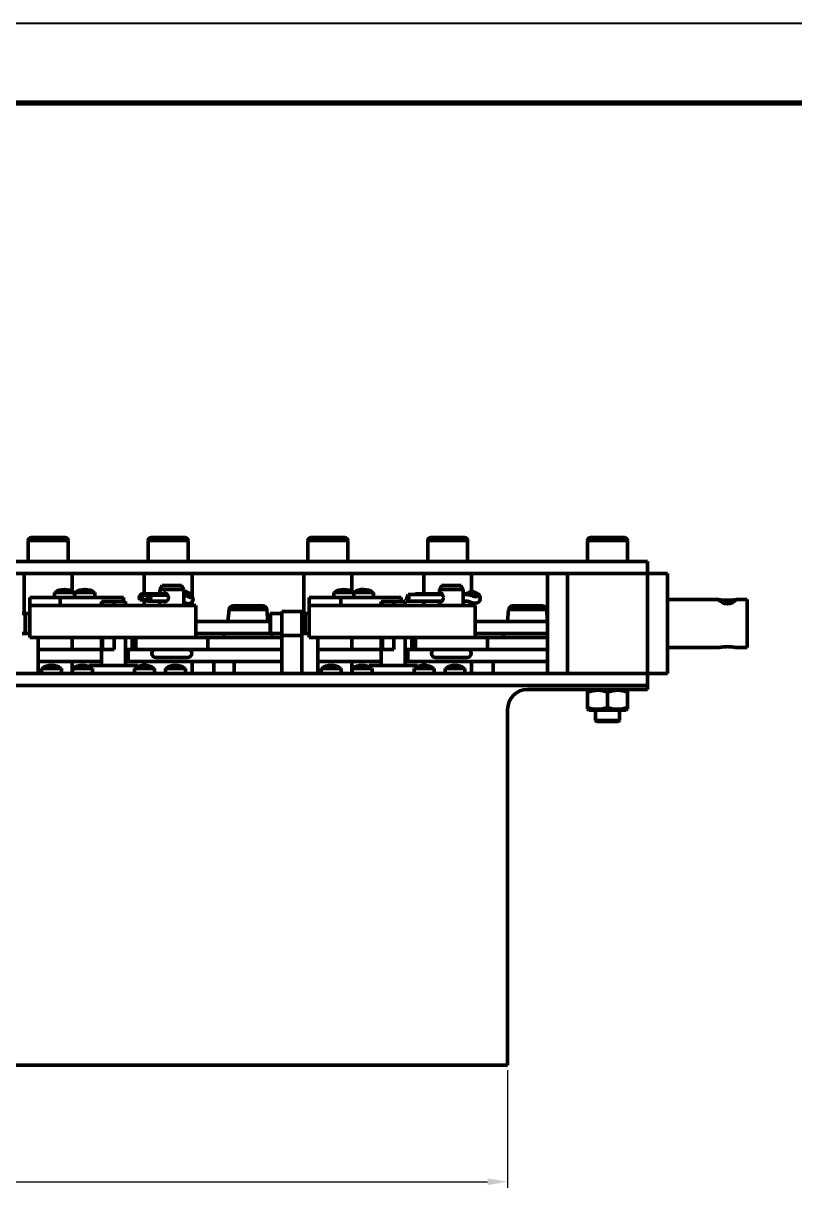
# Model space of a CAD drawing. Header units: millimetres. Extents: x 388 to 982, y 511 to 931.
# Drawn here: x 599.9 to 696.5, y 785.7 to 931.3 of the extents above; entities that cross this region are included whole.
import ezdxf

# ---------------------------------------------------------------- set-up
doc = ezdxf.new("R2010")
doc.units = ezdxf.units.MM
doc.header["$LTSCALE"] = 0.3
doc.layers.add('尺寸线', color=6, linetype='Continuous', lineweight=18)
doc.layers.add('粗实线', color=7, linetype='Continuous', lineweight=50)
doc.styles.add('我的样式', font='romans.shx', dxfattribs={"height": 2.5, "bigfont": 'chineset.shx'})
doc.dimstyles.new('我的样式', dxfattribs={"dimtxt": 2.5, "dimasz": 2.5, "dimexe": 0.75, "dimexo": 0.625, "dimtad": 1, "dimdec": 1, "dimlfac": 2, "dimdsep": 46, "dimtxsty": '我的样式', "dimcen": 2.5, "dimclrd": 256, "dimclre": 256, "dimclrt": 256, "dimadec": 0, "dimazin": 0, "dimtp": 0.018, "dimtm": 0.018, "dimtfac": 1, "dimtdec": 1, "dimtmove": 0, "dimatfit": 3, "dimfxl": 1, "dimlwd": 18, "dimlwe": 18, "dimarcsym": 0})

# ---------------------------------------------------------------- blocks, each defined once
blk = doc.blocks.new('*D38')
at = {"layer": 'Defpoints', "color": 0, "transparency": 16777216}
for p in [(490.54, 801), (660.54, 801), (660.54, 786.41)]:
    blk.add_point(p, dxfattribs=at)
at = {"layer": '尺寸线', "linetype": 'Continuous', "lineweight": 18, "transparency": 16777216}
for p, q in [((490.54, 800.38), (490.54, 785.66)), ((660.54, 800.38), (660.54, 785.66)), ((493.04, 786.41), (658.04, 786.41))]:
    blk.add_line(p, q, dxfattribs=at)
at = {"layer": '尺寸线', "transparency": 16777216}
for points in [[(493.04, 786.82), (493.04, 785.99), (490.54, 786.41)], [(658.04, 786.82), (658.04, 785.99), (660.54, 786.41)]]:
    blk.add_solid(points, dxfattribs=at)
at = {"layer": '尺寸线', "transparency": 16777216, "insert": (575.54, 788.28), "char_height": 2.5, "attachment_point": 5, "style": '我的样式'}
blk.add_mtext('340', dxfattribs=at)

msp = doc.modelspace()

# ---------------------------------------------------------------- linework, layer by layer
at = {"color": 3, "lineweight": -3}
msp.add_line((388.04, 931.342), (982.04, 931.342), dxfattribs=at)
at = {"lineweight": 70}
msp.add_line((972.04, 921.342), (413.04, 921.342), dxfattribs=at)
at = {"layer": '粗实线'}
for p, q in [((600.912, 867.003), (601.519, 867.003)), ((601.519, 867.003), (605.162, 867.003)), ((615.912, 867.003), (616.506, 867.003)), ((616.506, 867.003), (620.162, 867.003)), ((635.912, 867.003), (636.519, 867.003)), ((636.519, 867.003), (640.162, 867.003)), ((650.912, 867.003), (651.506, 867.003)), ((651.506, 867.003), (655.162, 867.003)), ((670.912, 867.003), (671.519, 867.003)), ((671.519, 867.003), (675.162, 867.003)), ((600.537, 866.628), (600.537, 864.003)), ((601.251, 866.628), (600.537, 866.628)), ((605.537, 866.628), (601.251, 866.628)), ((605.537, 864.003), (605.537, 866.628)), ((615.537, 866.628), (615.537, 864.003)), ((616.236, 866.628), (615.537, 866.628)), ((620.537, 866.628), (616.236, 866.628)), ((620.537, 864.003), (620.537, 866.628)), ((635.537, 866.628), (635.537, 864.003)), ((636.251, 866.628), (635.537, 866.628)), ((640.537, 866.628), (636.251, 866.628)), ((640.537, 864.003), (640.537, 866.628)), ((650.537, 866.628), (650.537, 864.003)), ((651.236, 866.628), (650.537, 866.628)), ((655.537, 866.628), (651.236, 866.628)), ((655.537, 864.003), (655.537, 866.628)), ((670.537, 866.628), (670.537, 864.003)), ((671.251, 866.628), (670.537, 866.628)), ((675.537, 866.628), (671.251, 866.628)), ((675.537, 864.003), (675.537, 866.628)), ((565.688, 864.003), (678.037, 864.003)), ((678.037, 864.003), (678.037, 862.503)), ((473.037, 862.503), (678.037, 862.503)), ((600.037, 862.503), (600.037, 857.503)), ((606.037, 860.302), (606.037, 862.503)), ((615.037, 862.503), (615.037, 859.953)), ((621.037, 859.665), (621.037, 862.503)), ((635.037, 862.503), (635.037, 857.503)), ((641.037, 860.291), (641.037, 862.503)), ((650.037, 862.503), (650.037, 859.953)), ((656.037, 860.206), (656.037, 862.503)), ((665.537, 850.003), (665.537, 862.503)), ((668.037, 862.503), (668.037, 850.003)), ((668.037, 862.503), (678.037, 862.503)), ((678.037, 850.003), (678.037, 862.503)), ((678.037, 862.503), (680.537, 862.503)), ((680.537, 862.503), (680.537, 850.003)), ((617.29, 861.003), (617.002, 860.503)), ((619.713, 861.003), (617.29, 861.003)), ((620.002, 860.503), (619.713, 861.003)), ((652.281, 861.003), (651.993, 860.503)), ((654.704, 861.003), (652.281, 861.003)), ((654.993, 860.503), (654.704, 861.003)), ((603.817, 860.114), (603.817, 859.503)), ((604.155, 860.114), (603.817, 860.114)), ((606.317, 860.114), (604.155, 860.114)), ((606.317, 859.503), (606.317, 860.114)), ((606.372, 860.114), (606.372, 859.503)), ((606.711, 860.114), (606.372, 860.114)), ((608.872, 860.114), (606.711, 860.114)), ((608.872, 859.503), (608.872, 860.114)), ((615.045, 859.812), (614.52, 859.194)), ((617.856, 859.953), (614.782, 859.953)), ((617.993, 859.812), (615.045, 859.812)), ((615.789, 859.812), (615.263, 859.194)), ((617.993, 859.812), (615.789, 859.812)), ((617.002, 860.503), (617.002, 859.953)), ((620.002, 860.503), (617.002, 860.503)), ((620.002, 858.503), (620.002, 860.503)), ((638.798, 860.114), (638.798, 859.503)), ((639.137, 860.114), (638.798, 860.114)), ((641.298, 860.114), (639.137, 860.114)), ((641.298, 859.503), (641.298, 860.114)), ((641.571, 860.114), (641.298, 860.114)), ((643.732, 860.114), (641.571, 860.114)), ((643.732, 859.503), (643.732, 860.114)), ((647.832, 859.139), (648.078, 859.867)), ((652.389, 859.867), (648.078, 859.867)), ((652.322, 859.953), (649.063, 859.953)), ((652.389, 859.867), (649.186, 859.867)), ((651.993, 860.503), (651.993, 859.953)), ((654.993, 860.503), (651.993, 860.503)), ((654.993, 858.503), (654.993, 860.503)), ((655.265, 859.953), (654.993, 859.953)), ((655.388, 859.867), (654.993, 859.867)), ((600.743, 859.503), (600.743, 858.503)), ((600.743, 859.503), (604.532, 859.503)), ((600.743, 858.503), (600.743, 854.503)), ((600.743, 858.503), (604.532, 858.503)), ((600.743, 858.503), (608.545, 858.503)), ((604.532, 859.503), (604.532, 858.503)), ((604.532, 859.503), (612.455, 859.503)), ((608.545, 858.503), (618.521, 858.503)), ((609.701, 859.003), (609.701, 858.503)), ((609.701, 859.003), (609.849, 859.003)), ((609.849, 858.503), (609.849, 859.003)), ((611.274, 859.003), (609.849, 859.003)), ((611.274, 858.503), (611.274, 859.003)), ((611.274, 859.003), (612.701, 859.003)), ((612.455, 859.503), (612.455, 859.003)), ((612.701, 858.503), (612.701, 859.003)), ((615.263, 859.194), (614.52, 859.194)), ((615.037, 859.194), (615.037, 858.503)), ((615.526, 859.053), (617.855, 859.053)), ((617.002, 859.053), (617.002, 858.503)), ((618.521, 858.503), (621.502, 858.503)), ((621.037, 858.503), (621.037, 858.941)), ((621.502, 854.503), (621.502, 858.503)), ((626.166, 858.453), (629.908, 858.453)), ((635.699, 859.503), (635.699, 858.503)), ((635.699, 859.503), (639.677, 859.503)), ((635.699, 858.503), (635.699, 854.503)), ((635.699, 858.503), (639.677, 858.503)), ((635.699, 858.503), (643.56, 858.503)), ((639.677, 859.503), (639.677, 858.503)), ((639.677, 859.503), (647.221, 859.503)), ((643.56, 858.503), (653.536, 858.503)), ((644.701, 859.003), (644.701, 858.503)), ((644.701, 859.003), (644.868, 859.003)), ((644.868, 858.503), (644.868, 859.003)), ((646.317, 859.003), (644.868, 859.003)), ((646.317, 858.503), (646.317, 859.003)), ((646.317, 859.003), (647.701, 859.003)), ((647.221, 859.503), (647.221, 859.003)), ((647.701, 858.503), (647.701, 859.003)), ((647.955, 859.053), (652.321, 859.053)), ((650.037, 859.053), (650.037, 858.503)), ((651.993, 859.053), (651.993, 858.503)), ((653.536, 858.503), (656.493, 858.503)), ((654.993, 859.053), (655.265, 859.053)), ((656.037, 858.503), (656.037, 858.851)), ((656.493, 854.503), (656.493, 858.503)), ((661.166, 858.453), (664.908, 858.453)), ((686.916, 859.253), (680.537, 859.253)), ((690.537, 859.253), (689.173, 859.253)), ((690.537, 859.253), (690.537, 853.253)), ((600.145, 857.503), (599.787, 857.503)), ((600.145, 857.503), (600.145, 855.003)), ((600.189, 857.503), (600.145, 857.503)), ((600.189, 857.503), (600.189, 855.003)), ((600.743, 857.503), (600.189, 857.503)), ((625.668, 857.997), (625.537, 856.503)), ((630.407, 857.997), (625.668, 857.997)), ((630.537, 856.503), (630.407, 857.997)), ((630.802, 857.503), (630.802, 855.003)), ((630.857, 857.503), (630.802, 857.503)), ((630.857, 857.503), (630.857, 855.003)), ((632.287, 857.503), (630.857, 857.503)), ((632.287, 857.753), (632.287, 854.753)), ((633.019, 857.753), (632.287, 857.753)), ((634.787, 857.753), (633.019, 857.753)), ((634.787, 854.753), (634.787, 857.753)), ((635.161, 857.503), (634.787, 857.503)), ((635.161, 857.503), (635.161, 855.003)), ((635.206, 857.503), (635.161, 857.503)), ((635.206, 857.503), (635.206, 855.003)), ((635.699, 857.503), (635.206, 857.503)), ((660.668, 857.997), (660.537, 856.503)), ((665.407, 857.997), (660.668, 857.997)), ((665.537, 856.503), (665.407, 857.997)), ((621.502, 856.503), (630.802, 856.503)), ((656.493, 856.503), (665.537, 856.503)), ((600.145, 855.003), (599.787, 855.003)), ((600.189, 855.003), (600.145, 855.003)), ((600.743, 855.003), (600.189, 855.003)), ((600.743, 854.503), (608.545, 854.503)), ((601.787, 850.003), (601.787, 854.503)), ((606.037, 853.003), (606.037, 854.503)), ((608.545, 854.503), (616.125, 854.503)), ((609.701, 854.503), (609.701, 851.003)), ((609.849, 853.003), (609.849, 854.503)), ((611.274, 853.003), (611.274, 854.503)), ((612.701, 851.003), (612.701, 854.503)), ((613.538, 854.503), (613.538, 853.003)), ((614.014, 853.003), (614.014, 854.503)), ((616.125, 854.503), (616.572, 854.503)), ((616.572, 854.503), (620.571, 854.503)), ((620.571, 854.503), (623.013, 854.503)), ((621.502, 855.003), (630.802, 855.003)), ((623.013, 853.003), (623.013, 854.503)), ((623.013, 854.503), (632.287, 854.503)), ((625.037, 855.003), (625.037, 854.503)), ((630.857, 855.003), (630.802, 855.003)), ((632.287, 855.003), (630.857, 855.003)), ((631.037, 854.503), (631.037, 855.003)), ((632.287, 854.753), (632.287, 850.003)), ((633.019, 854.753), (632.287, 854.753)), ((632.287, 854.753), (634.754, 854.753)), ((634.787, 854.753), (633.019, 854.753)), ((634.754, 854.753), (634.787, 854.753)), ((635.161, 855.003), (634.787, 855.003)), ((634.787, 850.003), (634.787, 854.753)), ((635.206, 855.003), (635.161, 855.003)), ((635.699, 855.003), (635.206, 855.003)), ((635.699, 854.503), (643.56, 854.503)), ((636.787, 850.003), (636.787, 854.503)), ((641.037, 853.003), (641.037, 854.503)), ((643.56, 854.503), (651.25, 854.503)), ((644.701, 854.503), (644.701, 851.003)), ((644.868, 853.003), (644.868, 854.503)), ((646.317, 853.003), (646.317, 854.503)), ((647.701, 851.003), (647.701, 854.503)), ((648.538, 854.503), (648.538, 853.003)), ((649.005, 853.003), (649.005, 854.503)), ((651.25, 854.503), (651.562, 854.503)), ((651.562, 854.503), (655.561, 854.503)), ((655.561, 854.503), (658.004, 854.503)), ((656.493, 855.003), (665.537, 855.003)), ((658.004, 853.003), (658.004, 854.503)), ((658.004, 854.503), (665.537, 854.503)), ((660.037, 855.003), (660.037, 854.503)), ((601.787, 853.003), (609.701, 853.003)), ((609.849, 853.003), (611.274, 853.003)), ((612.701, 853.003), (613.037, 853.003)), ((613.037, 853.003), (613.652, 853.003)), ((613.037, 853.003), (613.037, 851.503)), ((613.652, 853.003), (614.014, 853.003)), ((616.572, 853.003), (614.014, 853.003)), ((616.572, 853.003), (620.571, 853.003)), ((623.013, 853.003), (620.571, 853.003)), ((623.013, 853.003), (632.287, 853.003)), ((636.787, 853.003), (644.701, 853.003)), ((644.868, 853.003), (646.317, 853.003)), ((647.701, 853.003), (648.037, 853.003)), ((648.037, 853.003), (648.037, 851.503)), ((648.037, 853.003), (648.65, 853.003)), ((648.65, 853.003), (649.005, 853.003)), ((651.562, 853.003), (649.005, 853.003)), ((651.562, 853.003), (655.561, 853.003)), ((658.004, 853.003), (655.561, 853.003)), ((658.004, 853.003), (665.537, 853.003)), ((680.537, 853.253), (686.913, 853.253)), ((689.153, 853.253), (690.537, 853.253)), ((601.787, 851.503), (609.701, 851.503)), ((606.037, 850.003), (606.037, 851.503)), ((608.201, 851.003), (608.201, 850.851)), ((608.201, 851.003), (614.201, 851.003)), ((612.701, 851.503), (613.037, 851.503)), ((613.037, 851.503), (632.287, 851.503)), ((614.201, 850.851), (614.201, 851.003)), ((615.037, 851.503), (615.037, 851.036)), ((620.502, 852.003), (616.502, 852.003)), ((621.037, 850.003), (621.037, 851.503)), ((623.746, 851.503), (623.746, 850.003)), ((626.318, 851.503), (626.318, 850.003)), ((636.787, 851.503), (644.701, 851.503)), ((641.037, 850.003), (641.037, 851.503)), ((643.201, 851.003), (643.201, 850.851)), ((643.201, 851.003), (649.201, 851.003)), ((647.701, 851.503), (648.037, 851.503)), ((648.037, 851.503), (665.537, 851.503)), ((649.201, 850.851), (649.201, 851.003)), ((650.037, 851.503), (650.037, 851.036)), ((655.493, 852.003), (651.493, 852.003)), ((656.037, 850.003), (656.037, 851.503)), ((658.746, 851.503), (658.746, 850.003)), ((473.037, 850.003), (678.037, 850.003)), ((602.201, 850.614), (602.201, 850.003)), ((604.701, 850.614), (602.201, 850.614)), ((604.701, 850.003), (604.701, 850.614)), ((606.076, 850.614), (606.076, 850.003)), ((606.414, 850.614), (606.076, 850.614)), ((608.576, 850.614), (606.414, 850.614)), ((608.576, 850.003), (608.576, 850.614)), ((613.826, 850.614), (613.826, 850.003)), ((615.361, 850.614), (613.826, 850.614)), ((616.326, 850.614), (615.361, 850.614)), ((616.326, 850.003), (616.326, 850.614)), ((617.701, 850.614), (617.701, 850.003)), ((620.201, 850.614), (617.701, 850.614)), ((620.201, 850.003), (620.201, 850.614)), ((637.201, 850.614), (637.201, 850.003)), ((639.701, 850.614), (637.201, 850.614)), ((639.701, 850.003), (639.701, 850.614)), ((641.076, 850.614), (641.076, 850.003)), ((641.414, 850.614), (641.076, 850.614)), ((643.576, 850.614), (641.414, 850.614)), ((643.576, 850.003), (643.576, 850.614)), ((648.826, 850.614), (648.826, 850.003)), ((650.361, 850.614), (648.826, 850.614)), ((651.326, 850.614), (650.361, 850.614)), ((651.326, 850.003), (651.326, 850.614)), ((652.701, 850.614), (652.701, 850.003)), ((655.201, 850.614), (652.701, 850.614)), ((655.201, 850.003), (655.201, 850.614)), ((668.037, 850.003), (678.037, 850.003)), ((680.537, 850.003), (678.037, 850.003)), ((678.037, 850.003), (678.037, 848.503)), ((473.037, 848.503), (678.037, 848.503)), ((678.037, 848.503), (602.851, 848.503)), ((663.037, 848.003), (678.037, 848.003)), ((670.725, 848.003), (670.537, 847.895)), ((670.537, 847.895), (670.537, 845.559)), ((675.537, 847.895), (675.35, 848.003)), ((675.537, 847.895), (675.537, 845.511)), ((678.037, 848.003), (678.037, 848.503)), ((673.037, 847.671), (673.037, 845.734)), ((660.537, 801.003), (660.537, 845.503)), ((670.537, 845.559), (670.725, 845.403)), ((670.725, 845.403), (675.35, 845.403)), ((671.537, 845.403), (671.537, 844.128)), ((674.537, 844.128), (674.537, 845.403)), ((675.35, 845.403), (675.537, 845.511)), ((671.537, 844.128), (671.662, 844.003)), ((671.537, 844.128), (671.965, 844.128)), ((672.055, 844.003), (671.662, 844.003)), ((671.965, 844.128), (674.537, 844.128)), ((674.412, 844.003), (672.055, 844.003)), ((674.412, 844.003), (674.537, 844.128)), ((660.537, 801.003), (490.537, 801.003))]:
    msp.add_line(p, q, dxfattribs=at)
at = {"layer": '粗实线', "flags": 128}
for points in [[(614.52, 859.194), (614.444, 859.342), (614.421, 859.515), (614.452, 859.687), (614.534, 859.83), (614.653, 859.923), (614.792, 859.953), (614.93, 859.914), (615.045, 859.812)], [(615.263, 859.194), (615.379, 859.092), (615.516, 859.053), (615.655, 859.083), (615.775, 859.176), (615.856, 859.319), (615.888, 859.491), (615.864, 859.664), (615.789, 859.812)], [(620.002, 860.123), (620.084, 860.111), (620.284, 860.119)], [(620.599, 859.579), (620.751, 859.505), (620.877, 859.486), (620.956, 859.526), (620.972, 859.617), (620.923, 859.743), (620.818, 859.881), (620.675, 860.007), (620.521, 860.098), (620.382, 860.138), (620.284, 860.119)], [(648.078, 859.867), (648.134, 859.737), (648.162, 859.573), (648.158, 859.397), (648.124, 859.238), (648.064, 859.119), (647.988, 859.058), (647.906, 859.066), (647.832, 859.139)], [(649.186, 859.867), (649.112, 859.94), (649.031, 859.948), (648.954, 859.887), (648.94, 859.867)], [(655.963, 860.056), (656.067, 860.116), (656.225, 860.131), (656.407, 860.099), (656.581, 860.025), (656.716, 859.923), (656.788, 859.81), (656.783, 859.708), (656.702, 859.634), (656.561, 859.602), (656.384, 859.617), (656.203, 859.677)]]:
    msp.add_lwpolyline(points, dxfattribs=at)
at = {"layer": '粗实线'}
for centre, radius, start, end in [((600.912, 866.628), 0.375, 90, 180), ((605.162, 866.628), 0.375, 0, 90), ((615.912, 866.628), 0.375, 90, 180), ((620.162, 866.628), 0.375, 0, 90), ((635.912, 866.628), 0.375, 90, 180), ((640.162, 866.628), 0.375, 0, 90), ((650.912, 866.628), 0.375, 90, 180), ((655.162, 866.628), 0.375, 0, 90), ((670.912, 866.628), 0.375, 90, 180), ((675.162, 866.628), 0.375, 0, 90), ((605.067, 858.305), 2.199, 55.35857, 124.64143), ((607.622, 858.305), 2.199, 55.35857, 124.64143), ((619.815, 858.441), 1.382, 55.43382, 82.22531), ((640.048, 858.305), 2.199, 55.35857, 124.64143), ((642.482, 858.305), 2.199, 55.35857, 123.59557), ((655.453, 860.636), 0.772, 265.13188, 311.28968), ((655.354, 857.868), 1.999, 64.85744, 89.02438), ((626.166, 857.953), 0.5, 90, 175), ((629.908, 857.953), 0.5, 5, 90), ((661.166, 857.953), 0.5, 90, 175), ((664.908, 857.953), 0.5, 5, 90), ((688.045, 860.187), 1.465, 219.59842, 320.40158), ((688.045, 865.762), 6.607, 260.16066, 279.83934), ((616.502, 852.503), 0.5, 90, 270), ((620.502, 852.503), 0.5, 270, 90), ((651.493, 852.503), 0.5, 90, 270), ((655.493, 852.503), 0.5, 270, 90), ((603.451, 848.805), 2.199, 55.35857, 124.64143), ((607.326, 848.805), 2.199, 55.35857, 124.64143), ((615.076, 848.805), 2.199, 55.35857, 124.64143), ((618.951, 848.805), 2.199, 55.35857, 124.64143), ((638.451, 848.805), 2.199, 55.35857, 124.64143), ((642.326, 848.805), 2.199, 55.35857, 124.64143), ((650.076, 848.805), 2.199, 55.35857, 124.64143), ((653.951, 848.805), 2.199, 55.35857, 124.64143), ((663.037, 845.503), 2.5, 90, 180)]:
    msp.add_arc(centre, radius, start, end, dxfattribs=at)
for points, knots in [([(617.403, 859.953), (617.415, 859.966), (617.459, 860.015), (617.568, 860.044), (617.712, 860.033), (617.856, 859.964), (617.982, 859.848), (618.078, 859.689), (618.091, 859.565), (618.098, 859.503)], [0, 0, 0, 0, 0.0572932, 0.218102, 0.3703555, 0.5195737, 0.6748139, 0.8372176, 1, 1, 1, 1]), ([(620.097, 858.889), (620.153, 858.857), (620.301, 858.772), (620.529, 858.714), (620.772, 858.737), (620.963, 858.835), (621.099, 858.993), (621.164, 859.181), (621.164, 859.374), (621.104, 859.576), (620.973, 859.791), (620.756, 860.016), (620.471, 860.201), (620.215, 860.295), (620.05, 860.271), (620.002, 860.264)], [0, 0, 0, 0, 0.06069511, 0.16150072, 0.23306549, 0.29980951, 0.36542753, 0.42892859, 0.48819204, 0.55370922, 0.63987515, 0.73521362, 0.83598743, 0.95131545, 1, 1, 1, 1]), ([(652.06, 859.953), (652.065, 859.966), (652.083, 860.015), (652.139, 860.044), (652.225, 860.033), (652.32, 859.964), (652.411, 859.848), (652.484, 859.689), (652.494, 859.565), (652.499, 859.503)], [0, 0, 0, 0, 0.0572963, 0.218106, 0.3703522, 0.519576, 0.6748126, 0.8372183, 1, 1, 1, 1]), ([(655.506, 859.995), (655.507, 859.996), (655.512, 859.999), (655.463, 859.973), (655.365, 859.955), (655.288, 859.953), (655.265, 859.953)], [0, 0, 0, 0, 0.1183449, 0.4744161, 0.8421233, 1, 1, 1, 1]), ([(655.892, 858.905), (655.954, 858.88), (656.123, 858.812), (656.413, 858.772), (656.7, 858.817), (656.925, 858.945), (657.07, 859.127), (657.133, 859.343), (657.113, 859.559), (657.022, 859.758), (656.859, 859.943), (656.608, 860.106), (656.278, 860.215), (655.959, 860.227), (655.688, 860.154), (655.563, 860.044), (655.504, 859.992)], [0, 0, 0, 0, 0.05282348, 0.14152348, 0.22678783, 0.29305831, 0.35498264, 0.41562209, 0.47448475, 0.5320154, 0.59771468, 0.67956419, 0.76908378, 0.86214946, 0.93495652, 1, 1, 1, 1]), ([(618.098, 859.503), (618.092, 859.445), (618.08, 859.329), (617.994, 859.173), (617.87, 859.05), (617.72, 858.974), (617.573, 858.962), (617.464, 858.991), (617.418, 859.038), (617.403, 859.053)], [0, 0, 0, 0, 0.1520772, 0.303911, 0.4619568, 0.6247124, 0.7810092, 0.9303407, 1, 1, 1, 1]), ([(620.002, 858.943), (620.006, 858.941), (620.035, 858.928), (620.068, 858.907), (620.097, 858.889)], [0, 0, 0, 0, 0.1445161, 1, 1, 1, 1]), ([(652.499, 859.503), (652.495, 859.445), (652.486, 859.329), (652.42, 859.173), (652.33, 859.05), (652.229, 858.974), (652.142, 858.962), (652.085, 858.991), (652.066, 859.038), (652.06, 859.053)], [0, 0, 0, 0, 0.1520771, 0.3039124, 0.4619592, 0.6247139, 0.7810047, 0.9303382, 1, 1, 1, 1]), ([(655.265, 859.053), (655.312, 859.051), (655.431, 859.047), (655.655, 859.002), (655.813, 858.937), (655.892, 858.905)], [0, 0, 0, 0, 0.2475603, 0.6236993, 1, 1, 1, 1]), ([(686.913, 853.257), (686.923, 853.256), (686.977, 853.25), (687.191, 853.282), (687.538, 853.328), (687.849, 853.349), (688.015, 853.35), (688.037, 853.35)], [0, 0, 0, 0, 0.0677022, 0.3508366, 0.6532208, 0.9533563, 1, 1, 1, 1]), ([(688.037, 853.35), (688.171, 853.346), (688.439, 853.339), (688.793, 853.295), (689.048, 853.255), (689.127, 853.258), (689.153, 853.26)], [0, 0, 0, 0, 0.2786371, 0.5566637, 0.8503613, 1, 1, 1, 1]), ([(670.537, 847.671), (670.984, 847.788), (671.819, 848.006), (672.65, 847.778), (673.037, 847.671)], [0, 0, 0, 0, 0.5347163, 1, 1, 1, 1]), ([(673.037, 847.671), (673.484, 847.788), (674.319, 848.006), (675.15, 847.778), (675.537, 847.671)], [0, 0, 0, 0, 0.5347164, 1, 1, 1, 1]), ([(673.037, 845.734), (672.591, 845.618), (671.755, 845.4), (670.924, 845.628), (670.537, 845.734)], [0, 0, 0, 0, 0.5347164, 1, 1, 1, 1]), ([(675.537, 845.734), (675.091, 845.618), (674.255, 845.4), (673.424, 845.628), (673.037, 845.734)], [0, 0, 0, 0, 0.5347163, 1, 1, 1, 1])]:
    msp.add_open_spline(points, degree=3, knots=knots, dxfattribs=at)

# ---------------------------------------------------------------- dimensions: what is measured, and where the dimension line sits
at = {"layer": '尺寸线'}
dim = msp.add_linear_dim(base=(660.537, 786.408), p1=(490.537, 801.003), p2=(660.537, 801.003), dimstyle='我的样式', dxfattribs=at)
dim.commit()
dim.dimension.update_dxf_attribs({"geometry": '*D38', "text_midpoint": (575.537, 788.283)})

doc.saveas('drawing.dxf')
